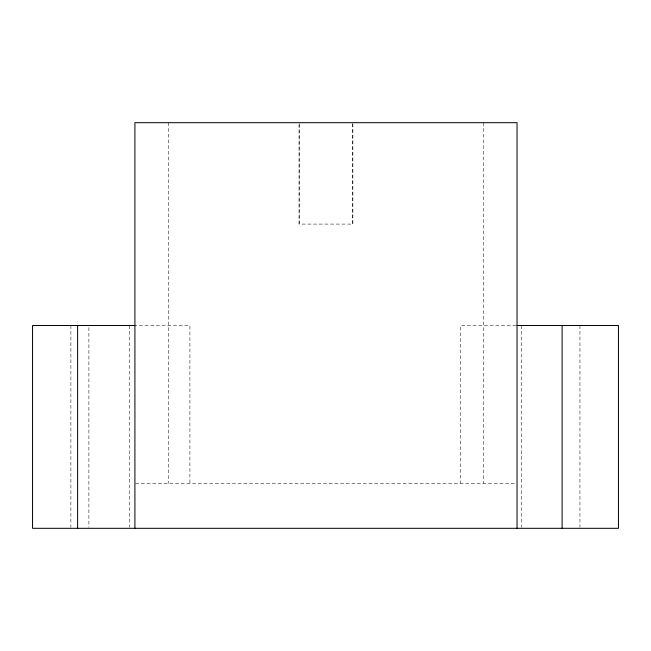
<?xml version="1.0" encoding="UTF-8"?>
<svg xmlns="http://www.w3.org/2000/svg" width="651" height="651" viewBox="0 0 651 651"><rect width="100%" height="100%" fill="white"/><g stroke="black" fill="none" stroke-linecap="round" stroke-linejoin="round"><path stroke-width="0.49" stroke-dasharray="3.25 2.44" d="M133.577 325.5L189.913 325.5L189.913 483.245M516.048 325.5L460.705 325.5L460.705 483.245M135.595 483.245L516.048 483.245M579.943 325.5L579.943 527.294M521.752 325.5L521.752 527.294M483.245 122.689L483.245 483.245M352.85 123.706L352.85 224.09L299.102 224.09L299.102 123.706M352.793 123.706L352.793 224.09M299.159 123.706L299.159 224.09M168.707 122.689L168.707 483.245M129.419 325.5L129.419 527.294M88.886 327.526L88.886 527.294M70.886 325.5L70.886 527.294"/><path stroke-width="0.98" d="M134.912 325.5L32.55 325.5L32.55 528.311L618.45 528.311L618.45 325.5L517.04 325.5M562.114 325.5L562.114 528.311M517.04 528.311L517.04 122.689L134.912 122.689L134.912 528.311M77.615 325.5L77.615 528.311"/></g></svg>
